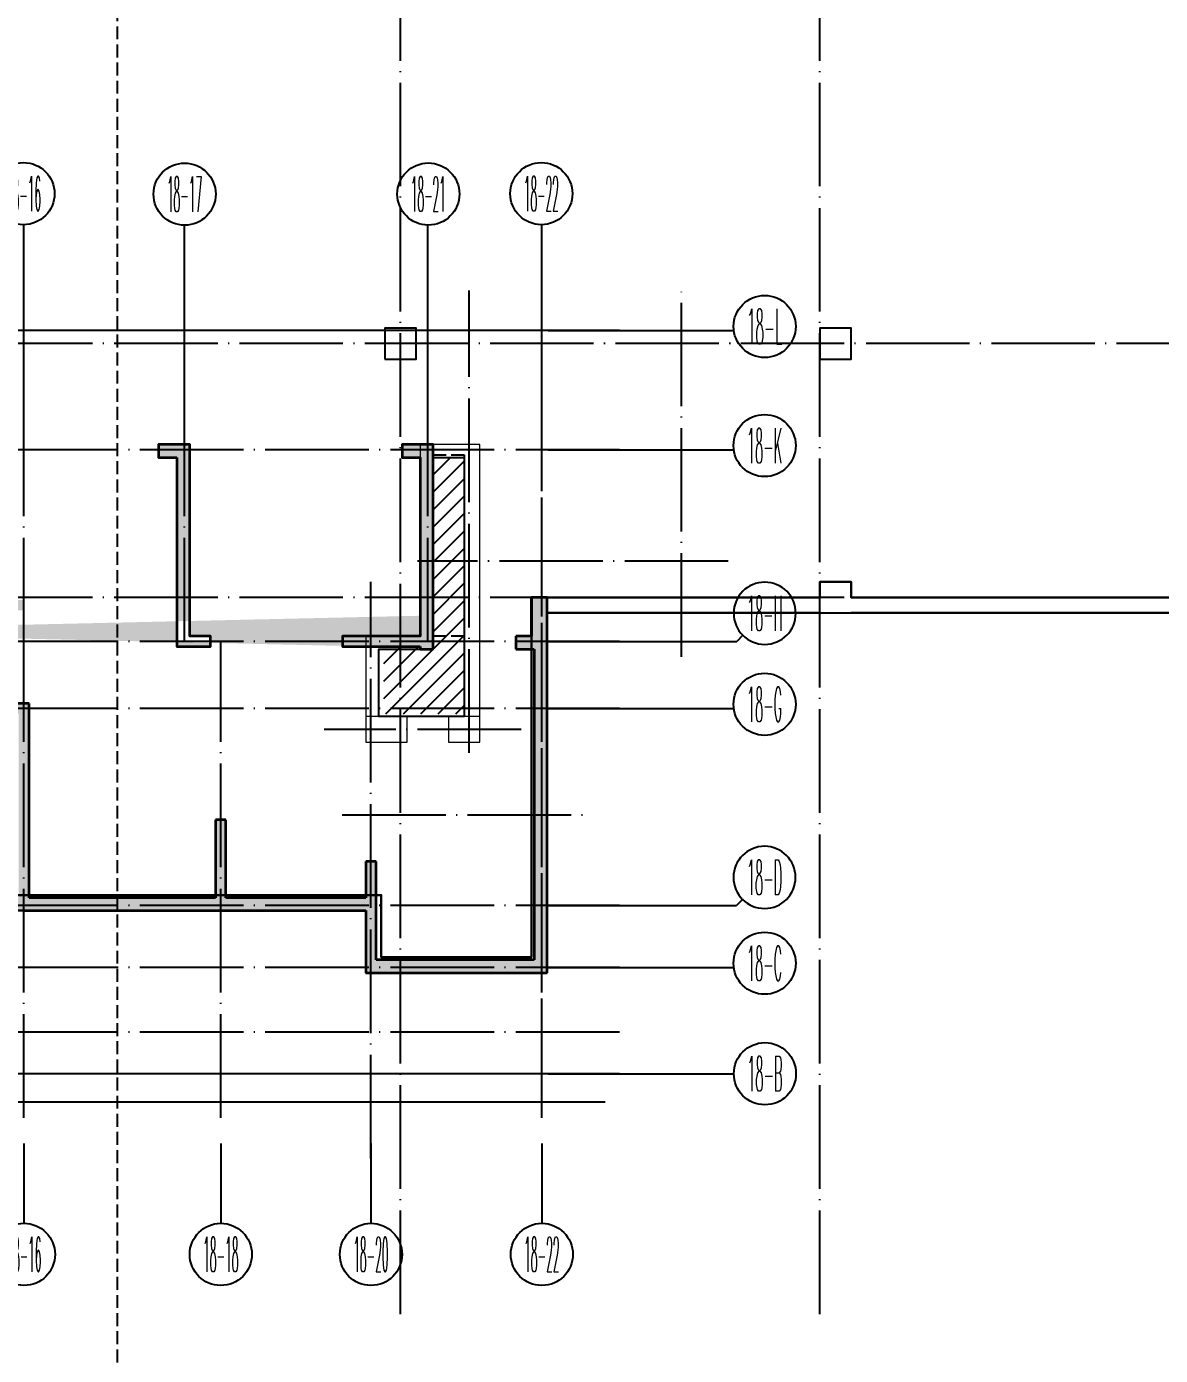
# Model space of a CAD drawing. Extents: x 115549 to 768939, y -502199 to 402497.
# Drawn here: x 252863 to 274758, y -473761 to -448100 of the extents above; entities that cross this region are included whole.
import ezdxf
from ezdxf.enums import TextEntityAlignment as Align

# ---------------------------------------------------------------- set-up
doc = ezdxf.new("R2010")
doc.units = 0
doc.header["$LTSCALE"] = 1000
doc.header["$MEASUREMENT"] = 0
doc.linetypes.add('__DASH', pattern=[0.35, 0.25, -0.1])
doc.linetypes.add('DOTE', pattern=[2.4200000000000004, 2, -0.2, 0.02, -0.2])
for name, color, linetype in [('AXIS', 3, 'Continuous'), ('AXIS_TEXT', 7, 'Continuous'), ('COLUMN', 9, 'Continuous'), ('DOTE', 16, 'DOTE'), ('nuan', 6, 'Continuous')]:
    doc.layers.add(name, color=color, linetype=linetype)
for name, color, linetype, lineweight in [('renWALL', 8, 'Continuous', 9), ('WALL', 150, 'Continuous', 30), ('主楼剪力墙', 212, 'Continuous', 5), ('砼墙', 3, 'Continuous', 35)]:
    doc.layers.add(name, color=color, linetype=linetype, lineweight=lineweight)
doc.styles.add('_TCH_AXIS', font='COMPLEX', dxfattribs={"bigfont": 'GBCBIG'})
doc.styles.add('COMPLEX', font='COMPLEX')

# ---------------------------------------------------------------- blocks, each defined once
blk = doc.blocks.new('qiangzh3333')
at = {"layer": 'COLUMN', "color": 8}
for points in [[(503064401.0349408, 3697049996.180921), (503065001.0349408, 3697049996.180921), (503065001.0349408, 3697050596.180921), (503064401.0349408, 3697050596.180921)], [(503072801.0349408, 3697049996.180921), (503073401.0349408, 3697049996.180921), (503073401.0349408, 3697050596.180921), (503072801.0349408, 3697050596.180921)]]:
    blk.add_lwpolyline(points, close=True, dxfattribs=at)
blk.add_lwpolyline([(503072801.0349408, 3697045096.180921), (503073401.0349408, 3697045096.180921)], dxfattribs=at)
at = {"layer": 'renWALL', "color": 8}
for points in [[(503066230.6972427, 3697043096.543789), (503065630.6972429, 3697043096.543789), (503065630.6972424, 3697042596.543789), (503066230.6972427, 3697042596.543789), (503066230.6972428, 3697046096.178967), (503066230.6972427, 3697048346.543025), (503065080.8188642, 3697048346.543026), (503065080.8212767, 3697044646.542355), (503064030.6972425, 3697044646.543095), (503064030.6972425, 3697042596.543791), (503064830.6972424, 3697042596.54379), (503064830.6972429, 3697043096.54379), (503064030.6972425, 3697043096.54379)], [(503065930.6972427, 3697043096.543789), (503065930.6972428, 3697046096.178967), (503065930.6972428, 3697048096.543026), (503065330.8190272, 3697048096.543026), (503065330.8214397, 3697044396.542178), (503064280.6972425, 3697044396.542919), (503064280.6972425, 3697043096.543791)]]:
    blk.add_lwpolyline(points, dxfattribs=at)
at = {"layer": 'WALL', "color": 8}
for points in [[(503056130.8232442, 3697039346.543603), (503064030.8171407, 3697039346.544366), (503064030.8171407, 3697038146.54446), (503067530.8171407, 3697038146.543726), (503067530.8171407, 3697041196.544621), (503067530.8171407, 3697045096.178967), (503070130.6972428, 3697045096.178967), (503072801.0349408, 3697045096.178967)], [(503055830.8232442, 3697039646.543574), (503064330.8171407, 3697039646.544394), (503064330.8171407, 3697038446.544397), (503067230.8171407, 3697038446.543789), (503067230.8171407, 3697041196.544621), (503067230.8171407, 3697045396.178967), (503070130.6972428, 3697045396.178967), (503072801.0349408, 3697045396.178967), (503072801.0349408, 3697045696.180921), (503073401.0349408, 3697045696.180921), (503073401.0349408, 3697045396.178967), (503080901.0349408, 3697045396.178967)], [(503073401.0349408, 3697045096.178967), (503080901.0349408, 3697045096.178967)]]:
    blk.add_lwpolyline(points, dxfattribs=at)
blk = doc.blocks.new('zhuloujlqtiangchong')
at = {"layer": '主楼剪力墙'}
h = blk.add_hatch(color=253, dxfattribs=at)
h.dxf.hatch_style = 1
h.paths.add_polyline_path([(658952.0645515919, 523701.3486251831), (659302.0645515919, 523701.3486251831), (659302.0645515919, 523951.3486251831), (658702.0645515919, 523951.3486251831), (658702.0645515919, 521801.3486251831), (658952.0645515919, 521801.3486251831)], flags=17)
h.paths.add_polyline_path([(663652.0645515919, 520051.3486251831), (663652.0645515919, 523701.3486251831), (664002.0645515919, 523701.3486251831), (664002.0645515919, 523951.3486251831), (663402.0645515919, 523951.3486251831), (663402.0645515919, 520251.3486251831), (663002.0645515919, 520251.3486251831), (663002.0645515919, 520051.3486251831)], flags=16)
h.paths.add_polyline_path([(668502.0057368279, 526301.3486251831), (668502.0057368279, 524631.3486251831), (668502.0057368279, 523951.3486251831), (667752.0645515919, 523951.3486251831), (667752.0645515919, 523701.3486251831), (668752.0057368279, 523701.3486251831), (668752.0057368279, 524631.3486251831), (668752.0057368279, 526051.3486251831), (669252.0057368279, 526051.3486251831), (671452.0057368279, 526051.3513560295), (671452.0057368279, 526301.3513560295), (669252.0057368279, 526301.3486251831)])
h.paths.add_polyline_path([(676602.0057368279, 526301.3486251831), (673952.0057368279, 526301.3486251831), (673952.0057368279, 525651.3486251831), (674152.0057368279, 525651.3486251831), (674152.0057368279, 526051.3486251831), (676352.0057368279, 526051.3486251831), (676352.0057368279, 523851.3486251831), (676352.0057368279, 521451.3486251831), (674152.0057368279, 521451.3486251831), (674152.0057368279, 522051.3486251831), (673952.0057368279, 522051.3486251831), (673952.0057368279, 521251.3486251831), (676352.0057368279, 521251.3486251831), (676352.0057368279, 520751.3486251831), (678502.0645515919, 520751.3486251831), (678502.0645515919, 520951.3486251831), (676552.0057368279, 520951.3486251831), (676552.0057368279, 521351.3486251831), (676552.0057368279, 523701.3486251831), (676952.0057368279, 523701.3486251831), (676952.0057368279, 523951.3486251831), (676602.0057368279, 523951.3486251831)])
h.paths.add_polyline_path([(668752.0057368279, 521051.3486251831), (671452.0057368279, 521051.3486251831), (671452.0057368279, 522551.3486251831), (671252.0057368279, 522551.3486251831), (671252.0057368279, 521251.3486251831), (668552.0057368279, 521251.3486251831), (668552.0057368279, 520951.3486251831), (666602.0645515919, 520951.3486251831), (666602.0645515919, 520751.3486251831), (668752.0057368279, 520751.3486251831)], flags=17)
h.paths.add_polyline_path([(681452.0645515919, 523701.3486251831), (681452.0645515919, 520051.3486251831), (682102.0645515919, 520051.3486251831), (682102.0645515919, 520251.3486251831), (681702.0645515919, 520251.3486251831), (681702.0645515919, 523951.3486251831), (681102.0645515919, 523951.3486251831), (681102.0645515919, 523701.3486251831)], flags=17)
h.paths.add_polyline_path([(656502.0645515919, 519951.3486251831), (656072.0309259892, 519951.3486251831)], flags=17)
h.paths.add_polyline_path([(688302.0606453419, 521000.9872970581), (688302.0640918016, 520251.3486251831)], flags=17)
h.paths.add_polyline_path([(656602.0645515919, 520251.3486251831), (656072.0403485298, 520251.3486251831), (656072.0309259892, 519951.3486251831), (656502.0645515919, 519951.3486251831), (656502.0645515919, 518101.3486251831), (656502.0645515919, 517751.3486251831), (656502.0645515919, 515901.3486251831), (656502.0645515919, 513751.3486251831), (657102.0645515919, 513751.3486251831), (659402.0645515919, 513751.3486251831), (660002.0645515919, 513751.3486251831), (660002.0645515919, 514951.3486251831), (660402.0645515919, 514951.3486251831), (662802.0645515919, 514951.3486251831), (663302.0645515919, 514951.3486251831), (665702.0645515919, 514951.3486251831), (666602.0645515919, 514951.3486251831), (667502.0645515919, 514951.3486251831), (667502.0645515919, 514701.3486251831), (667502.0645515919, 512901.3486251831), (667502.0645515919, 511151.3486251831), (668102.0645515919, 511151.3486251831), (670102.0645515919, 511151.3486251831), (670702.0645515919, 511151.3486251831), (670702.0645515919, 511701.3486251831), (671102.0645515919, 511701.3486251831), (672552.0645515919, 511701.3486251831), (673602.0645515919, 511701.3486251831), (674202.0645515919, 511701.3486251831), (674202.0645515919, 512501.3486251831), (674602.0645515919, 512501.3486251831), (676602.0645515919, 512501.3486251831), (677202.0645515919, 512501.3486251831), (677202.0645515919, 514251.3486251831), (677202.0645515919, 514951.3486251831), (678502.0645515919, 514951.3486251831), (679402.0645515919, 514951.3486251831), (681802.0645515919, 514951.3486251831), (682302.0645515919, 514951.3486251831), (684702.0645515919, 514951.3486251831), (685102.0645515919, 514951.3486251831), (685102.0645515919, 513751.3486251831), (685702.0645515919, 513751.3486251831), (688002.0645515919, 513751.3486251831), (688602.0645515919, 513751.3486251831), (688602.0645515919, 515901.3486251831), (688602.0645515919, 521000.9872970581), (688302.0606453419, 521000.9872970581), (688302.0640918016, 520251.3486251831), (688002.0645515919, 520251.3486251831), (688002.0645515919, 520001.3486251831), (688352.0645515919, 520001.3486251831), (688352.0645515919, 515901.3486251831), (688352.0645515919, 514001.3486251831), (688002.0645515919, 514001.3486251831), (685702.0645515919, 514001.3486251831), (685302.0645515919, 514001.3486251831), (685302.0645515919, 515051.3486251831), (685302.0645515919, 515901.3486251831), (685102.0645515919, 515901.3486251831), (685102.0645515919, 515201.3486251831), (684702.0645515919, 515201.3486251831), (682402.0645515919, 515201.3486251831), (682402.0645515919, 516701.3486251831), (682202.0645515919, 516701.3486251831), (682202.0645515919, 515201.3486251831), (681802.0645515919, 515201.3486251831), (679402.0645515919, 515201.3486251831), (678602.0645515919, 515201.3486251831), (678602.0645515919, 516051.3486251831), (678602.0645515919, 516701.3486251831), (678602.0645515919, 518351.3486251831), (678602.0645515919, 518951.3486251831), (676402.0645515919, 518951.3486251831), (676402.0645515919, 518751.3486251831), (678402.0645515919, 518751.3486251831), (678402.0645515919, 518351.3486251831), (678402.0645515919, 516701.3486251831), (678402.0645515919, 516051.3486251831), (678402.0645515919, 515201.3486251831), (677202.0645515919, 515201.3486251831), (677202.0645515919, 515551.3486251831), (677202.0645515919, 516151.3486251831), (674102.0645515919, 516151.3486251831), (674102.0645515919, 515951.3486251831), (677002.0645515919, 515951.3486251831), (677002.0645515919, 515551.3486251831), (677002.0645515919, 515201.3486251831), (676952.0645515919, 515201.3486251831), (676952.0645515919, 514251.3486251831), (676952.0645515919, 512751.3486251831), (676602.0645515919, 512751.3486251831), (674602.0645515919, 512751.3486251831), (674202.0645515919, 512751.3486251831), (674202.0645515919, 513451.3486251831), (673952.0645515919, 513451.3486251831), (673952.0645515919, 512601.3486251831), (673952.0645515919, 511951.3486251831), (673602.0645515919, 511951.3486251831), (672552.0645515919, 511951.3486251831), (671102.0645515919, 511951.3486251831), (670702.0645515919, 511951.3486251831), (670702.0645515919, 512901.3486251831), (670452.0645515919, 512901.3486251831), (670452.0645515919, 511801.3486251831), (670452.0645515919, 511401.3486251831), (670102.0645515919, 511401.3486251831), (668102.0645515919, 511401.3486251831), (667752.0645515919, 511401.3486251831), (667752.0645515919, 512901.3486251831), (667752.0645515919, 514701.3486251831), (667752.0645515919, 515201.3486251831), (667702.0645515919, 515201.3486251831), (667702.0645515919, 516001.3486251831), (667702.0645515919, 516401.3486251831), (669502.0645515919, 516401.3486251831), (670602.0645515919, 516401.3486251831), (670602.0645515919, 516601.3486251831), (669502.0645515919, 516601.3486251831), (667502.0645515919, 516601.3486251831), (667502.0645515919, 516001.3486251831), (667502.0645515919, 515201.3486251831), (666702.0645515919, 515201.3486251831), (666702.0645515919, 516501.3486251831), (666702.0645515919, 516701.3486251831), (666702.0645515919, 518351.3486251831), (666702.0645515919, 518751.3486251831), (668702.0645515919, 518751.3486251831), (669502.0645515919, 518751.3486251831), (669502.0645515919, 518951.3486251831), (668702.0645515919, 518951.3486251831), (666502.0645515919, 518951.3486251831), (666502.0645515919, 518351.3486251831), (666502.0645515919, 516701.3486251831), (666502.0645515919, 516501.3486251831), (666502.0645515919, 515201.3486251831), (665702.0645515919, 515201.3486251831), (663302.0645515919, 515201.3486251831), (662902.0645515919, 515201.3486251831), (662902.0645515919, 516701.3486251831), (662702.0645515919, 516701.3486251831), (662702.0645515919, 515201.3486251831), (660402.0645515919, 515201.3486251831), (660002.0645515919, 515201.3486251831), (660002.0645515919, 515901.3486251831), (659802.0645515919, 515901.3486251831), (659802.0645515919, 515051.3486251831), (659802.0645515919, 514001.3486251831), (659402.0645515919, 514001.3486251831), (657102.0645515919, 514001.3486251831), (656752.0645515919, 514001.3486251831), (656752.0645515919, 515901.3486251831), (656752.0645515919, 517751.3486251831), (656752.0645515919, 518101.3486251831), (656752.0645515919, 520001.3486251831), (657102.0645515919, 520001.3486251831), (657102.0645515919, 520251.3486251831)])
edge = h.paths.add_edge_path()
edge.add_line((686152.0057368279, 520051.3513560295), (686152.0057368279, 520001.3513560295))
edge.add_line((686152.0057368279, 520001.3513560295), (686402.0057368279, 520001.3513560295))
edge.add_line((686151.9771918654, 520651.0045185089), (686151.9771918654, 520251.0045185089))
edge.add_line((686151.9771918654, 520251.0045185089), (685201.9771918654, 520251.0045185089))
edge.add_line((685201.9771918654, 520251.0045185089), (684651.9771918654, 520251.0045185089))
edge.add_line((684651.9771918654, 520251.0045185089), (684651.9771918654, 520051.0045185089))
edge.add_line((684651.9771918654, 520051.0045185089), (685201.9771918654, 520051.0045185089))
edge.add_line((685201.9771918654, 520051.0045185089), (686152.0057368143, 520051.0045185089))
edge.add_line((686401.9771918654, 520001.3513560295), (686401.9771918654, 520651.004518537))
edge.add_line((659902.0645515919, 520051.3486251831), (660452.0645515919, 520051.3486251831))
edge.add_line((660452.0645515919, 520051.3486251831), (660452.0645515919, 520251.3486251831))
edge.add_line((660452.0645515919, 520251.3486251831), (659902.0645515919, 520251.3486251831))
edge.add_line((659902.0645515919, 520251.3486251831), (658952.0645515919, 520251.3486251831))
edge.add_line((658952.0645515919, 520251.3486251831), (658952.0645515919, 520651.3486251831))
edge.add_line((658952.0645515919, 520651.3486251831), (658702.0645515919, 520651.3486251831))
edge.add_line((658702.0645515919, 520651.3486251831), (658702.0645515919, 520051.3486251831))
edge.add_line((686402.0645515919, 520051.3486251831), (686402.0645515919, 520651.3486251831))
edge.add_line((686402.0645515919, 520651.3486251831), (686402.0645515919, 521000.9872970581))
edge.add_line((686402.0645515919, 521000.9872970581), (686402.0645515919, 521801.3486251831))
edge.add_line((686402.0645515919, 521801.3486251831), (686402.0645515919, 523951.3486251831))
edge.add_line((686402.0645515919, 523951.3486251831), (685802.0645515919, 523951.3486251831))
edge.add_line((685802.0645515919, 523951.3486251831), (685802.0645515919, 523701.3486251831))
edge.add_line((685802.0645515919, 523701.3486251831), (686152.0645515919, 523701.3486251831))
edge.add_line((686152.0645515919, 523701.3486251831), (686152.0645515919, 521801.3486251831))
edge.add_line((686152.0645515919, 521801.3486251831), (686152.0645515919, 521000.9872970581))
edge.add_line((686152.0645515919, 521000.9872970581), (686152.0645515919, 520651.3486251831))
edge.add_line((686152.0645515919, 520651.3486251831), (686152.0645515919, 520251.3486251831))
edge.add_line((686152.0645515919, 520251.3486251831), (685202.0645515919, 520251.3486251831))
edge.add_line((685202.0645515919, 520251.3486251831), (684652.0645515919, 520251.3486251831))
edge.add_line((684652.0645515919, 520251.3486251831), (684652.0645515919, 520051.3486251831))
edge.add_line((684652.0645515919, 520051.3486251831), (685202.0645515919, 520051.3486251831))
edge.add_line((658702.0396082997, 520651.0010247231), (658702.0396082997, 520001.0232641372))
edge.add_line((658702.0396082997, 520001.0232644081), (658952.0421974654, 520001.0232644081))
edge.add_line((658952.0421974659, 520001.0232644081), (658952.0421974659, 520051.0145192653))
edge.add_line((658952.0421974659, 520051.0145192146), (659902.0381878456, 520051.0010249534))
h = blk.add_hatch(color=253, dxfattribs=at)
h.dxf.hatch_style = 1
h.paths.add_polyline_path([(686401.9771918654, 520651.0045185089), (686402.0645515919, 521000.9872970581), (686402.0645515919, 521801.3486251831), (686402.0645515919, 523951.3486251831), (685802.0645515919, 523951.3486251831), (685802.0645515919, 523701.3486251831), (686152.0645515919, 523701.3486251831), (686152.0645515919, 521801.3486251831), (686152.0645515919, 521000.9872970581), (686152.0645515919, 520651.3486251831), (686152.0645515919, 520251.0045185089), (685201.9771918654, 520251.0045185089), (684652.0645515919, 520251.0045185089), (684652.0645515919, 520051.3486251831), (685202.0645515919, 520051.3486251831), (686152.0057368279, 520051.0045185089), (686152.0057368279, 520001.3513560295), (686401.9771918654, 520001.3513560295)])
at = {"layer": '主楼剪力墙', "color": 253}
blk.add_lwpolyline([(686401.9771918654, 520651.0045185089), (686402.0645515919, 521000.9872970581), (686402.0645515919, 521801.3486251831), (686402.0645515919, 523951.3486251831), (685802.0645515919, 523951.3486251831), (685802.0645515919, 523701.3486251831), (686152.0645515919, 523701.3486251831), (686152.0645515919, 521801.3486251831), (686152.0645515919, 521000.9872970581), (686152.0645515919, 520651.3486251831), (686152.0645515919, 520251.0045185089), (685201.9771918654, 520251.0045185089), (684652.0645515919, 520251.0045185089), (684652.0645515919, 520051.3486251831), (685202.0645515919, 520051.3486251831), (686152.0057368279, 520051.0045185089), (686152.0057368279, 520001.3513560295), (686401.9771918654, 520001.3513560295)], close=True, dxfattribs=at)
blk = doc.blocks.new('_AXISO')
blk.add_circle((0, 0), 0.5)
at = {"layer": 'AXIS_TEXT', "style": 'COMPLEX', "width": 1.041666666666667}
blk.add_attdef('A', text='', height=0.56, dxfattribs=at).set_placement((-0.25, -0.28), (0.25, -0.28), align=Align.FIT)
blk = doc.blocks.new('18-5')
at = {"layer": 'AXIS'}
for p, q in [((2221024.596757817, 718347.7296188292), (2224608.507187793, 718347.7296188292)), ((2221024.596757817, 716047.7296187994), (2224608.507187793, 716047.7296187994)), ((2224780.820304948, 712464.8869063696), (2224663.663017422, 712347.7296188441)), ((2221024.596757817, 712347.7296188441), (2224608.507187793, 712347.7296188441)), ((2222756.743432007, 712347.7296188441), (2224663.663017422, 712347.7296188441)), ((2221024.596757817, 711047.7294477862), (2224608.507187793, 711047.7294477862)), ((2221024.596757817, 707247.7296169368), (2224608.507187793, 707247.7296169368)), ((2222752.975580435, 707247.7296169368), (2224659.89516585, 707247.7296169368)), ((2224777.052453376, 707364.8869044622), (2224659.89516585, 707247.7296169368)), ((2221024.596757817, 706047.7296183859), (2224608.507187793, 706047.7296183859)), ((2221024.596757817, 703997.7294812654), (2224608.507187793, 703997.7294812654))]:
    blk.add_line(p, q, dxfattribs=at)
ref = blk.add_blockref('_AXISO', (2225203.15317674, 718427.7055391357), dxfattribs=dict(at, xscale=1200, yscale=1200, zscale=1200))
ref.add_attrib('A', '18-L', dxfattribs={"layer": 'AXIS_TEXT', "height": 678.8225099390856, "style": '_TCH_AXIS', "width": 0.2763157894735888}).set_placement((2224863.741921771, 718088.2942841663), (2225542.56443171, 718088.2942841663), align=Align.FIT)
ref = blk.add_blockref('_AXISO', (2225202.649065015, 716127.7055391062), dxfattribs=dict(at, xscale=1200, yscale=1200, zscale=1200))
ref.add_attrib('A', '18-K', dxfattribs={"layer": 'AXIS_TEXT', "height": 678.8225099390856, "style": '_TCH_AXIS', "width": 0.2624999999999091}).set_placement((2224863.237810046, 715788.2942841367), (2225542.060319985, 715788.2942841367), align=Align.FIT)
ref = blk.add_blockref('_AXISO', (2225205.084373659, 712889.1509750814), dxfattribs=dict(at, xscale=-1200, yscale=1200, zscale=1200))
ref.add_attrib('A', '18-H', dxfattribs={"layer": 'AXIS_TEXT', "height": 678.8225099390856, "style": '_TCH_AXIS', "width": 0.2592592592591697}).set_placement((2224865.67311869, 712549.739720112), (2225544.495628629, 712549.739720112), align=Align.FIT)
ref = blk.add_blockref('_AXISO', (2225202.649065015, 711131.3681333987), dxfattribs=dict(at, xscale=1200, yscale=1200, zscale=1200))
ref.add_attrib('A', '18-G', dxfattribs={"layer": 'AXIS_TEXT', "height": 678.8225099390856, "style": '_TCH_AXIS', "width": 0.2658227848100347}).set_placement((2224863.237810046, 710791.9568784293), (2225542.060319985, 710791.9568784293), align=Align.FIT)
ref = blk.add_blockref('_AXISO', (2225201.316522087, 707789.1509731741), dxfattribs=dict(at, xscale=-1200, yscale=1200, zscale=1200))
ref.add_attrib('A', '18-D', dxfattribs={"layer": 'AXIS_TEXT', "height": 678.8225099390856, "style": '_TCH_AXIS', "width": 0.2692307692306762}).set_placement((2224861.905267118, 707449.7397182047), (2225540.727777057, 707449.7397182047), align=Align.FIT)
ref = blk.add_blockref('_AXISO', (2225202.649065016, 706131.3683039984), dxfattribs=dict(at, xscale=1200, yscale=1200, zscale=1200))
ref.add_attrib('A', '18-C', dxfattribs={"layer": 'AXIS_TEXT', "height": 678.8225099390856, "style": '_TCH_AXIS', "width": 0.2763157894735887}).set_placement((2224863.237810046, 705791.957049029), (2225542.060319985, 705791.957049029), align=Align.FIT)
ref = blk.add_blockref('_AXISO', (2225208.507187793, 703997.7294812654), dxfattribs=dict(at, xscale=1200, yscale=1200, zscale=1200))
ref.add_attrib('A', '18-B', dxfattribs={"layer": 'AXIS_TEXT', "height": 678.8225099390856, "style": '_TCH_AXIS', "width": 0.2692307692306762}).set_placement((2224869.095932824, 703658.318226296), (2225547.918442762, 703658.318226296), align=Align.FIT)
blk = doc.blocks.new('18-6')
at = {"layer": 'AXIS'}
for p, q in [((2189000.514622874, 703093.1314836866), (2189000.513105057, 701079.158642563)), ((2189000.514364547, 702647.7296187137), (2189000.514364545, 701109.4306419478)), ((2192300.589241713, 702647.730581862), (2192300.589241711, 701109.4316050961)), ((2195200.587804517, 702647.7296187095), (2195200.587804515, 701109.4306419436)), ((2199000.589508583, 702647.729618707), (2199000.589508581, 701109.430641941)), ((2203000.577206447, 702647.729618704), (2203000.577206445, 701109.430641938)), ((2206500.529909495, 702647.7296187016), (2206500.529909493, 701109.4306419357)), ((2209500.56999159, 702647.7296186995), (2209500.569991588, 701109.4306419338)), ((2210900.588423181, 702647.7296186986), (2210900.588423179, 701109.4306419329)), ((2214700.586789142, 702647.7306842037), (2214700.58678914, 701109.431707438)), ((2217600.582221275, 702647.7296186942), (2217600.582221273, 701109.4306419282)), ((2220900.57315178, 702647.7307152103), (2220900.573151778, 701109.4317384444))]:
    blk.add_line(p, q, dxfattribs=at)
ref = blk.add_blockref('_AXISO', (2189000.514364545, 700509.4306419478), dxfattribs=dict(at, xscale=1200, yscale=1200, zscale=1200))
ref.add_attrib('A', '18-1', dxfattribs={"layer": 'AXIS_TEXT', "height": 678.8225099390856, "style": '_TCH_AXIS', "width": 0.2999999999998963}).set_placement((2188661.103109576, 700170.0193869784), (2189339.925619515, 700170.0193869784), align=Align.FIT)
ref = blk.add_blockref('_AXISO', (2192300.589241711, 700509.4316050961), dxfattribs=dict(at, xscale=1200, yscale=1200, zscale=1200))
ref.add_attrib('A', '18-3', dxfattribs={"layer": 'AXIS_TEXT', "height": 678.8225099390856, "style": '_TCH_AXIS', "width": 0.2799999999999032}).set_placement((2191961.177986742, 700170.0203501267), (2192640.000496681, 700170.0203501267), align=Align.FIT)
ref = blk.add_blockref('_AXISO', (2195200.587804514, 700509.4306419436), dxfattribs=dict(at, xscale=1200, yscale=1200, zscale=1200))
ref.add_attrib('A', '18-5', dxfattribs={"layer": 'AXIS_TEXT', "height": 678.8225099390856, "style": '_TCH_AXIS', "width": 0.2799999999999033}).set_placement((2194861.176549545, 700170.0193869742), (2195539.999059484, 700170.0193869742), align=Align.FIT)
ref = blk.add_blockref('_AXISO', (2199000.589508581, 700509.4306419413), dxfattribs=dict(at, xscale=1200, yscale=1200, zscale=1200))
ref.add_attrib('A', '18-7', dxfattribs={"layer": 'AXIS_TEXT', "height": 678.8225099390856, "style": '_TCH_AXIS', "width": 0.2799999999999033}).set_placement((2198661.178253612, 700170.0193869718), (2199340.000763551, 700170.0193869718), align=Align.FIT)
ref = blk.add_blockref('_AXISO', (2203000.577206444, 700509.430641938), dxfattribs=dict(at, xscale=1200, yscale=1200, zscale=1200))
ref.add_attrib('A', '18-10', dxfattribs={"layer": 'AXIS_TEXT', "height": 678.8225099390856, "style": '_TCH_AXIS', "width": 0.2333333333332527}).set_placement((2202661.165951475, 700170.0193869686), (2203339.988461414, 700170.0193869686), align=Align.FIT)
ref = blk.add_blockref('_AXISO', (2206500.529909493, 700509.4306419357), dxfattribs=dict(at, xscale=1200, yscale=1200, zscale=1200))
ref.add_attrib('A', '18-13', dxfattribs={"layer": 'AXIS_TEXT', "height": 678.8225099390856, "style": '_TCH_AXIS', "width": 0.2333333333332527}).set_placement((2206161.118654524, 700170.0193869662), (2206839.941164462, 700170.0193869662), align=Align.FIT)
ref = blk.add_blockref('_AXISO', (2209500.569991588, 700509.4306419338), dxfattribs=dict(at, xscale=1200, yscale=1200, zscale=1200))
ref.add_attrib('A', '18-15', dxfattribs={"layer": 'AXIS_TEXT', "height": 678.8225099390856, "style": '_TCH_AXIS', "width": 0.2333333333332526}).set_placement((2209161.158736618, 700170.0193869644), (2209839.981246557, 700170.0193869644), align=Align.FIT)
ref = blk.add_blockref('_AXISO', (2210900.588423179, 700509.4306419329), dxfattribs=dict(at, xscale=1200, yscale=1200, zscale=1200))
ref.add_attrib('A', '18-16', dxfattribs={"layer": 'AXIS_TEXT', "height": 678.8225099390856, "style": '_TCH_AXIS', "width": 0.2333333333332527}).set_placement((2210561.17716821, 700170.0193869635), (2211239.999678148, 700170.0193869635), align=Align.FIT)
ref = blk.add_blockref('_AXISO', (2214700.58678914, 700509.4317074377), dxfattribs=dict(at, xscale=1200, yscale=1200, zscale=1200))
ref.add_attrib('A', '18-18', dxfattribs={"layer": 'AXIS_TEXT', "height": 678.8225099390856, "style": '_TCH_AXIS', "width": 0.2333333333332527}).set_placement((2214361.175534171, 700170.0204524683), (2215039.99804411, 700170.0204524683), align=Align.FIT)
ref = blk.add_blockref('_AXISO', (2217600.582221273, 700509.4306419282), dxfattribs=dict(at, xscale=1200, yscale=1200, zscale=1200))
ref.add_attrib('A', '18-20', dxfattribs={"layer": 'AXIS_TEXT', "height": 678.8225099390856, "style": '_TCH_AXIS', "width": 0.221052631578871}).set_placement((2217261.170966303, 700170.0193869588), (2217939.993476242, 700170.0193869588), align=Align.FIT)
ref = blk.add_blockref('_AXISO', (2220900.573151778, 700509.4317384444), dxfattribs=dict(at, xscale=1200, yscale=1200, zscale=1200))
ref.add_attrib('A', '18-22', dxfattribs={"layer": 'AXIS_TEXT', "height": 678.8225099390856, "style": '_TCH_AXIS', "width": 0.221052631578871}).set_placement((2220561.161896809, 700170.020483475), (2221239.984406747, 700170.020483475), align=Align.FIT)
blk = doc.blocks.new('18-8')
at = {"layer": 'AXIS'}
for p, q in [((2189000.519584995, 716387.9452488739), (2189000.521238942, 720387.9452488739)), ((2191200.519585075, 716387.9443102097), (2191200.521239023, 720387.9443102092)), ((2195900.51958524, 716387.9423668217), (2195900.521239188, 720387.9423668212)), ((2199000.593643781, 716387.9411139749), (2199000.595297728, 720387.9411139749)), ((2201050.519584838, 716387.9402456833), (2201050.521238785, 720387.9402456828)), ((2203750.519584712, 716387.9391292688), (2203750.521238659, 720387.9391292688)), ((2206450.51958463, 716387.938054203), (2206450.521238577, 720387.938054203)), ((2208850.524834421, 716387.9370618328), (2208850.526488367, 720387.9370618323)), ((2210900.595420215, 716387.9361934811), (2210900.597074162, 720387.9361934806)), ((2214000.516159398, 716387.9451662796), (2214000.517813345, 720387.9451662796)), ((2218700.51618936, 716388.8623458906), (2218700.517843307, 720388.8623458901)), ((2220900.579475154, 716388.8614072008), (2220900.581129101, 720388.8614072008)), ((2220903.339275115, 716381.2931360654), (2220903.340929062, 720381.2931360649))]:
    blk.add_line(p, q, dxfattribs=at)
ref = blk.add_blockref('_AXISO', (2188990.831371438, 720993.1504203086), dxfattribs=dict(at, xscale=1200, yscale=1200, zscale=1200))
ref.add_attrib('A', '18-1', dxfattribs={"layer": 'AXIS_TEXT', "height": 678.8225099390856, "style": '_TCH_AXIS', "width": 0.2999999999998963}).set_placement((2188651.420116468, 720653.7391653392), (2189330.242626407, 720653.7391653392), align=Align.FIT)
ref = blk.add_blockref('_AXISO', (2198990.906515474, 720993.1504203021), dxfattribs=dict(at, xscale=1200, yscale=1200, zscale=1200))
ref.add_attrib('A', '18-7', dxfattribs={"layer": 'AXIS_TEXT', "height": 678.8225099390856, "style": '_TCH_AXIS', "width": 0.2799999999999033}).set_placement((2198651.495260505, 720653.7391653326), (2199330.317770443, 720653.7391653326), align=Align.FIT)
ref = blk.add_blockref('_AXISO', (2206490.846916385, 720993.1504202965), dxfattribs=dict(at, xscale=1200, yscale=1200, zscale=1200))
ref.add_attrib('A', '18-12', dxfattribs={"layer": 'AXIS_TEXT', "height": 678.8225099390856, "style": '_TCH_AXIS', "width": 0.2333333333332526}).set_placement((2206151.435661416, 720653.739165327), (2206830.258171355, 720653.739165327), align=Align.FIT)
ref = blk.add_blockref('_AXISO', (2208857.295055363, 720993.1504202946), dxfattribs=dict(at, xscale=1200, yscale=1200, zscale=1200))
ref.add_attrib('A', '18-14', dxfattribs={"layer": 'AXIS_TEXT', "height": 678.8225099390856, "style": '_TCH_AXIS', "width": 0.2282608695651385}).set_placement((2208517.883800394, 720653.7391653252), (2209196.706310333, 720653.7391653252), align=Align.FIT)
ref = blk.add_blockref('_AXISO', (2210890.905430072, 720993.1504202937), dxfattribs=dict(at, xscale=1200, yscale=1200, zscale=1200))
ref.add_attrib('A', '18-16', dxfattribs={"layer": 'AXIS_TEXT', "height": 678.8225099390856, "style": '_TCH_AXIS', "width": 0.2333333333332527}).set_placement((2210551.494175102, 720653.7391653243), (2211230.316685041, 720653.7391653243), align=Align.FIT)
ref = blk.add_blockref('_AXISO', (2220890.89015867, 720993.1515168052), dxfattribs=dict(at, xscale=1200, yscale=1200, zscale=1200))
ref.add_attrib('A', '18-22', dxfattribs={"layer": 'AXIS_TEXT', "height": 678.8225099390856, "style": '_TCH_AXIS', "width": 0.221052631578871}).set_placement((2220551.478903701, 720653.7402618357), (2221230.30141364, 720653.7402618357), align=Align.FIT)
ref = blk.add_blockref('_AXISO', (2191200.521404417, 720987.773341368), dxfattribs=dict(at, xscale=1200, yscale=1200, zscale=1200))
ref.add_attrib('A', '18-2', dxfattribs={"layer": 'AXIS_TEXT', "height": 678.8225099390856, "style": '_TCH_AXIS', "width": 0.2799999999999032}).set_placement((2190861.110149448, 720648.3620863985), (2191539.932659387, 720648.3620863985), align=Align.FIT)
ref = blk.add_blockref('_AXISO', (2195900.521404582, 720990.9815752571), dxfattribs=dict(at, xscale=1200, yscale=1200, zscale=1200))
ref.add_attrib('A', '18-6', dxfattribs={"layer": 'AXIS_TEXT', "height": 678.8225099390856, "style": '_TCH_AXIS', "width": 0.2799999999999032}).set_placement((2195561.110149613, 720651.5703202877), (2196239.932659552, 720651.5703202877), align=Align.FIT)
ref = blk.add_blockref('_AXISO', (2201035.846973089, 720983.8845730182), dxfattribs=dict(at, xscale=1200, yscale=1200, zscale=1200))
ref.add_attrib('A', '18-9', dxfattribs={"layer": 'AXIS_TEXT', "height": 678.8225099390856, "style": '_TCH_AXIS', "width": 0.2799999999999033}).set_placement((2200696.435718119, 720644.4733180488), (2201375.258228058, 720644.4733180488), align=Align.FIT)
ref = blk.add_blockref('_AXISO', (2203791.718788201, 720989.358871155), dxfattribs=dict(at, xscale=1200, yscale=1200, zscale=1200))
ref.add_attrib('A', '18-11', dxfattribs={"layer": 'AXIS_TEXT', "height": 678.8225099390856, "style": '_TCH_AXIS', "width": 0.2470588235293264}).set_placement((2203452.307533232, 720649.9476161855), (2204131.130043171, 720649.9476161855), align=Align.FIT)
ref = blk.add_blockref('_AXISO', (2214002.357636084, 720983.7906648411), dxfattribs=dict(at, xscale=1200, yscale=1200, zscale=1200))
ref.add_attrib('A', '18-17', dxfattribs={"layer": 'AXIS_TEXT', "height": 678.8225099390856, "style": '_TCH_AXIS', "width": 0.2333333333332527}).set_placement((2213662.946381114, 720644.3794098716), (2214341.768891053, 720644.3794098716), align=Align.FIT)
ref = blk.add_blockref('_AXISO', (2218709.098075014, 720985.6506527555), dxfattribs=dict(at, xscale=1200, yscale=1200, zscale=1200))
ref.add_attrib('A', '18-21', dxfattribs={"layer": 'AXIS_TEXT', "height": 678.8225099390856, "style": '_TCH_AXIS', "width": 0.2333333333332525}).set_placement((2218369.686820045, 720646.2393977861), (2219048.509329983, 720646.2393977861), align=Align.FIT)
blk = doc.blocks.new('gangjinhunningtuqiang')
at = {"layer": '砼墙', "color": 8}
for p, q in [((688302.0640918016, 520251.3486251831), (688302.0606453419, 521000.9872970581)), ((688602.0645515919, 521000.9872970581), (688302.0606453419, 521000.9872970581)), ((688302.0606453419, 521000.9872970581), (688302.0640918016, 520251.3486251831)), ((688602.0645515919, 515901.3486251831), (688602.0645515919, 521000.9872970581)), ((688302.0640918016, 520251.3486251831), (688002.0645515919, 520251.3486251831)), ((688002.0645515919, 520251.3486251831), (688002.0645515919, 520001.3486251831)), ((688002.0645515919, 520001.3486251831), (688352.0645515919, 520001.3486251831)), ((688352.0645515919, 520001.3486251831), (688352.0645515919, 515901.3486251831)), ((678602.0645515919, 518951.3486251831), (676402.0645515919, 518951.3486251831)), ((678602.0645515919, 518351.3486251831), (678602.0645515919, 518951.3486251831)), ((678602.0645515919, 516701.3486251831), (678602.0645515919, 518351.3486251831)), ((678602.0645515919, 516051.3486251831), (678602.0645515919, 516701.3486251831)), ((682402.0645515919, 516701.3486251831), (682202.0645515919, 516701.3486251831)), ((682202.0645515919, 516701.3486251831), (682202.0645515919, 515201.3486251831)), ((682402.0645515919, 515201.3486251831), (682402.0645515919, 516701.3486251831)), ((678602.0645515919, 515201.3486251831), (678602.0645515919, 516051.3486251831)), ((685302.0645515919, 515901.3486251831), (685102.0645515919, 515901.3486251831)), ((685102.0645515919, 515901.3486251831), (685102.0645515919, 515201.3486251831)), ((685302.0645515919, 515051.3486251831), (685302.0645515919, 515901.3486251831)), ((688352.0645515919, 515901.3486251831), (688352.0645515919, 514001.3486251831)), ((688602.0645515919, 513751.3486251831), (688602.0645515919, 515901.3486251831)), ((679402.0645515919, 515201.3486251831), (678602.0645515919, 515201.3486251831)), ((681802.0645515919, 515201.3486251831), (679402.0645515919, 515201.3486251831)), ((682202.0645515919, 515201.3486251831), (681802.0645515919, 515201.3486251831)), ((684702.0645515919, 515201.3486251831), (682402.0645515919, 515201.3486251831)), ((685102.0645515919, 515201.3486251831), (684702.0645515919, 515201.3486251831)), ((685302.0645515919, 514001.3486251831), (685302.0645515919, 515051.3486251831)), ((678502.0645515919, 514951.3486251831), (679402.0645515919, 514951.3486251831)), ((679402.0645515919, 514951.3486251831), (681802.0645515919, 514951.3486251831)), ((681802.0645515919, 514951.3486251831), (682302.0645515919, 514951.3486251831)), ((682302.0645515919, 514951.3486251831), (684702.0645515919, 514951.3486251831)), ((684702.0645515919, 514951.3486251831), (685102.0645515919, 514951.3486251831)), ((685102.0645515919, 514951.3486251831), (685102.0645515919, 513751.3486251831)), ((685702.0645515919, 514001.3486251831), (685302.0645515919, 514001.3486251831)), ((688002.0645515919, 514001.3486251831), (685702.0645515919, 514001.3486251831)), ((688352.0645515919, 514001.3486251831), (688002.0645515919, 514001.3486251831)), ((685102.0645515919, 513751.3486251831), (685702.0645515919, 513751.3486251831)), ((685702.0645515919, 513751.3486251831), (688002.0645515919, 513751.3486251831)), ((688002.0645515919, 513751.3486251831), (688602.0645515919, 513751.3486251831))]:
    blk.add_line(p, q, dxfattribs=at)
blk.add_lwpolyline([(681452.0645515919, 523701.3486251831), (681452.0645515919, 520051.3486251831), (682102.0645515919, 520051.3486251831), (682102.0645515919, 520251.3486251831), (681702.0645515919, 520251.3486251831), (681702.0645515919, 523951.3486251831), (681102.0645515919, 523951.3486251831), (681102.0645515919, 523701.3486251831)], close=True, dxfattribs=at)
for points in [[(686402.0645515919, 520051.3486251831), (686402.0645515919, 520651.3486251831), (686402.0645515919, 521000.9872970581), (686402.0645515919, 521801.3486251831), (686402.0645515919, 523951.3486251831), (685802.0645515919, 523951.3486251831), (685802.0645515919, 523701.3486251831), (686152.0645515919, 523701.3486251831), (686152.0645515919, 521801.3486251831), (686152.0645515919, 521000.9872970581), (686152.0645515919, 520651.3486251831), (686152.0645515919, 520251.3486251831), (685202.0645515919, 520251.3486251831), (684652.0645515919, 520251.3486251831), (684652.0645515919, 520051.3486251831), (685202.0645515919, 520051.3486251831)], [(686151.9771918654, 520651.0045185089), (686151.9771918654, 520251.0045185089), (685201.9771918654, 520251.0045185089), (684651.9771918654, 520251.0045185089), (684651.9771918654, 520051.0045185089), (685201.9771918654, 520051.0045185089), (686152.0057368279, 520051.0045185089)], [(686401.9771918654, 520001.3513560295), (686401.9771918654, 520651.0045185089)], [(686152.0057368279, 520051.3513560295), (686152.0057368279, 520001.3513560295), (686402.0057368279, 520001.3513560295)]]:
    blk.add_lwpolyline(points, dxfattribs=at)
blk = doc.blocks.new('saaaa')
at = {"layer": 'COLUMN', "color": 8}
for p, q in [((504732689.8408731, 3696111393.318152), (504732089.8408731, 3696111393.318152)), ((504732089.8408731, 3696111393.318152), (504732089.8408731, 3696110793.318152)), ((504732689.8408731, 3696110793.318152), (504732689.8408731, 3696111393.318152)), ((504741089.8408731, 3696111393.318152), (504740489.8408731, 3696111393.318152)), ((504740489.8408731, 3696111393.318152), (504740489.8408731, 3696110793.318152)), ((504741089.8408731, 3696110793.318152), (504741089.8408731, 3696111393.318152)), ((504732089.8408731, 3696110793.318152), (504732689.8408731, 3696110793.318152)), ((504740489.8408731, 3696110793.318152), (504741089.8408731, 3696110793.318152)), ((504740489.8408731, 3696105893.318152), (504741089.8408731, 3696105893.318152))]:
    blk.add_line(p, q, dxfattribs=at)
at = {"layer": 'renWALL', "color": 8}
for p, q in [((504733919.503175, 3696109143.680257), (504732769.6247965, 3696109143.680258)), ((504732769.6247965, 3696109143.680258), (504732769.627209, 3696105443.679586)), ((504733919.5031751, 3696106893.316199), (504733919.503175, 3696109143.680257)), ((504733619.5031751, 3696108893.680258), (504733019.6249595, 3696108893.680258)), ((504733019.6249595, 3696108893.680258), (504733019.627372, 3696105193.67941)), ((504733619.5031751, 3696106893.316199), (504733619.5031751, 3696108893.680258)), ((504733619.503175, 3696103893.681021), (504733619.5031751, 3696106893.316199)), ((504733919.503175, 3696103393.681021), (504733919.5031751, 3696106893.316199)), ((504732769.627209, 3696105443.679586), (504731719.5031748, 3696105443.680326)), ((504731719.5031748, 3696105443.680326), (504731719.5031748, 3696103393.681023)), ((504733019.627372, 3696105193.67941), (504731969.5031748, 3696105193.680151)), ((504731969.5031748, 3696105193.680151), (504731969.5031748, 3696103893.681023)), ((504732519.5031752, 3696103893.681022), (504731719.5031748, 3696103893.681022)), ((504732519.5031747, 3696103393.681022), (504732519.5031752, 3696103893.681022)), ((504733919.503175, 3696103893.681021), (504733319.5031752, 3696103893.681021)), ((504733319.5031752, 3696103893.681021), (504733319.5031747, 3696103393.681021)), ((504731719.5031748, 3696103393.681023), (504732519.5031747, 3696103393.681022)), ((504733319.5031747, 3696103393.681021), (504733919.503175, 3696103393.681021))]:
    blk.add_line(p, q, dxfattribs=at)
at = {"layer": 'WALL', "color": 8}
for p, q in [((504740489.8408731, 3696106192.579871), (504740489.8408731, 3696106492.581824)), ((504740489.8408731, 3696106492.581824), (504741089.8408731, 3696106492.581824)), ((504741089.8408731, 3696106492.581824), (504741089.8408731, 3696106192.579871)), ((504734919.623073, 3696101992.945525), (504734919.623073, 3696106192.579871)), ((504734919.623073, 3696106192.579871), (504737819.5031751, 3696106192.579871)), ((504737819.5031751, 3696106192.579871), (504740489.8408731, 3696106192.579871)), ((504741089.8408731, 3696106192.579871), (504748589.8408731, 3696106192.579871)), ((504735219.623073, 3696101992.945525), (504735219.623073, 3696105892.579871)), ((504735219.623073, 3696105892.579871), (504737819.5031751, 3696105892.579871)), ((504737819.5031751, 3696105892.579871), (504740489.8408731, 3696105892.579871)), ((504741089.8408731, 3696105892.579871), (504748589.8408731, 3696105892.579871)), ((504734919.623073, 3696099242.944693), (504734919.623073, 3696101992.945525)), ((504735219.623073, 3696098942.94463), (504735219.623073, 3696101992.945525)), ((504723519.6291765, 3696100442.944478), (504732019.623073, 3696100442.945298)), ((504732019.623073, 3696100442.945298), (504732019.623073, 3696099242.945301)), ((504723819.6291765, 3696100142.944507), (504731719.623073, 3696100142.94527)), ((504731719.623073, 3696100142.94527), (504731719.623073, 3696098942.945364)), ((504732019.623073, 3696099242.945301), (504734919.623073, 3696099242.944693)), ((504731719.623073, 3696098942.945364), (504735219.623073, 3696098942.94463))]:
    blk.add_line(p, q, dxfattribs=at)
blk = doc.blocks.new('18-9')
at = {"layer": 'DOTE', "color": 8, "linetype": 'DOTE'}
for p, q in [((2189000.513782561, 701212.196844101), (2189000.521099091, 719259.4888162613)), ((2199000.588626206, 703148.1299748421), (2199000.595158041, 719259.4888162613)), ((2210900.594366729, 712347.730817318), (2210900.596840799, 719259.4900975227)), ((2214000.515112042, 712347.7295360565), (2214000.517586112, 719259.4888162613)), ((2218700.514568448, 712347.7295360565), (2218700.51717025, 719259.4888157845)), ((2220900.572258234, 703148.1299753189), (2220900.57878989, 719259.4888162613)), ((2222400.521638989, 718347.7296190262), (2187500.521639168, 718347.7296190262)), ((2191200.514829993, 705252.4729847908), (2191200.519585073, 716387.9443101883)), ((2195900.514830172, 705252.4710412025), (2195900.519585252, 716387.9423666)), ((2201050.514829755, 705252.4689202309), (2201050.519584835, 716387.9402456284)), ((2203750.514829636, 709296.7051415443), (2203750.519584715, 716387.9391293526)), ((2208850.520079374, 705252.4657363892), (2208850.524834394, 716387.9370617867)), ((2222400.521638632, 716047.7296190262), (2187500.521638811, 716047.7296190262)), ((2195200.587527275, 703148.1299753189), (2195200.591946602, 713497.4871754646)), ((2217600.581608415, 702362.2378559113), (2217600.586363375, 713497.4871754646)), ((2222400.521638632, 712347.7296190262), (2187500.521638811, 712347.7296190262)), ((2192300.588492215, 703148.1299753189), (2192300.592420638, 712347.7296190262)), ((2209500.568806946, 703148.1299753189), (2209500.57273531, 712347.7296190262)), ((2210900.588295281, 703148.1299753189), (2210900.592223704, 712347.7296190262)), ((2214700.585937381, 703148.1299753189), (2214700.589865744, 712347.7296190262)), ((2203000.576925218, 703148.1299748421), (2203000.580368102, 711097.4871754646)), ((2206500.529909492, 703447.7303819656), (2206500.529909492, 711268.0781297684)), ((2222400.521638572, 711047.7294478416), (2187500.521639168, 711047.7294478416)), ((2205200.529611588, 708697.7294859886), (2187500.521638811, 708697.7294859886)), ((2222400.521638572, 707247.7296171188), (2187500.521639168, 707247.7296171188)), ((2222400.521638632, 706047.7296185493), (2187500.521638811, 706047.7296185493)), ((2222400.521638632, 704797.7296190262), (2206500.529909492, 704797.7296190262)), ((2222400.521638632, 703997.7294812202), (2187500.521638811, 703997.7294812202)), ((2206500.529909492, 703447.7294812202), (2187500.521638811, 703447.7294812202)), ((2222122.797804713, 703447.7303819656), (2189000.520405233, 703447.7303819656))]:
    blk.add_line(p, q, dxfattribs=at)

msp = doc.modelspace()

# ---------------------------------------------------------------- hatches: boundary and pattern name
at = {"linetype": 'ByBlock'}
h = msp.add_hatch(dxfattribs=at)
h.set_pattern_fill('ANSI31', color=256, scale=150, style=0)
h.set_pattern_definition([(45, (170288.1714243779, 504181.7047807713), (-168.3798022700466, 168.3798022700466), [])])
h.paths.add_polyline_path([(261312.9624026904, -456421.4541609745), (261312.9624026904, -461371.453398035), (259762.9624023328, -461371.453398035), (259762.9624023924, -460071.4533975582), (260713.0823005924, -460071.4533975582), (260713.0840893278, -456421.4541609745)])

# ---------------------------------------------------------------- linework, layer by layer
at = {"color": 8, "linetype": '__DASH'}
msp.add_line((254612.0621554146, -306345.224566267), (254612.0621554146, -476142.6119888286), dxfattribs=at)
msp.add_lwpolyline([(260713.0841011296, -456421.4541609745), (261313.0841011296, -456421.4541609745), (261312.9624144325, -461421.453398035), (259662.9624141941, -461421.4533961277), (259662.9624141941, -460121.4542682628), (260713.1477687249, -460121.4522073726)], close=True)
at = {"layer": 'DOTE', "color": 1}
for p, q in [((260083.3005161176, -472963.4533975582), (260083.3005161176, -308021.8283446293)), ((268183.3005161176, -472963.4533975582), (268183.3005161176, -308021.8283446293)), ((261412.9624144325, -462121.4533975582), (261412.9624144325, -453196.2440917949)), ((265512.9624144922, -460271.818219469), (265512.9624144922, -453221.818219469)), ((262813.1393733511, -453971.4541604976), (230913.0877233038, -453971.4541604976)), ((262813.1393733511, -468871.4530814152), (262813.1454140435, -453971.4541604976)), ((290433.3005161176, -454221.818219469), (225783.3005161176, -454221.818219469)), ((266412.9624144922, -458421.818219469), (260412.9624144922, -458421.818219469)), ((290433.3005161176, -459121.818219469), (225783.3005161176, -459121.818219469)), ((262813.1393733511, -468321.4542983036), (230913.0877233038, -468321.4542983036)), ((262813.1393733511, -468871.4533975582), (230913.0877233038, -468871.4533975582))]:
    msp.add_line(p, q, dxfattribs=at)
at = {"layer": 'DOTE'}
for p, q in [((262412.962414671, -461671.4533985119), (258612.9624139557, -461671.4533956508)), ((258959.0422388206, -463321.4533684711), (263602.5607188831, -463321.4533684711))]:
    msp.add_line(p, q, dxfattribs=at)
at = {"layer": 'nuan', "linetype": '__DASH'}
msp.add_lwpolyline([(260713.0841011296, -456371.4541609745), (261313.0841011296, -456371.4541585903), (261313.0841011296, -459871.4543946247), (260713.0841011296, -459871.4543970089)], close=True, dxfattribs=at)

# ---------------------------------------------------------------- block references
for name, p in [('saaaa', (-504472306.5407606, -3696565314.398091)), ('18-8', (-1958087.428054821, -1172319.183779524)), ('18-5', (-1958087.428054821, -1172319.183779524)), ('18-6', (-1958087.427374791, -1172319.183099554))]:
    msp.add_blockref(name, p)
at = {"layer": 'renWALL', "color": 8}
msp.add_blockref('qiangzh3333', (-502804617.7348283, -3697504517.997187), dxfattribs=at)
at = {"layer": 'renWALL', "color": 6}
msp.add_blockref('18-9', (-1958087.428054821, -1172319.183779524), dxfattribs=at)
at = {"layer": '砼墙', "color": 3}
msp.add_blockref('zhuloujlqtiangchong', (-425688.9167828073, -980122.8035634022), dxfattribs=at)
at = {"layer": '砼墙'}
msp.add_blockref('gangjinhunningtuqiang', (-425688.9167828073, -980122.8035634022), dxfattribs=at)

doc.saveas('drawing.dxf')
